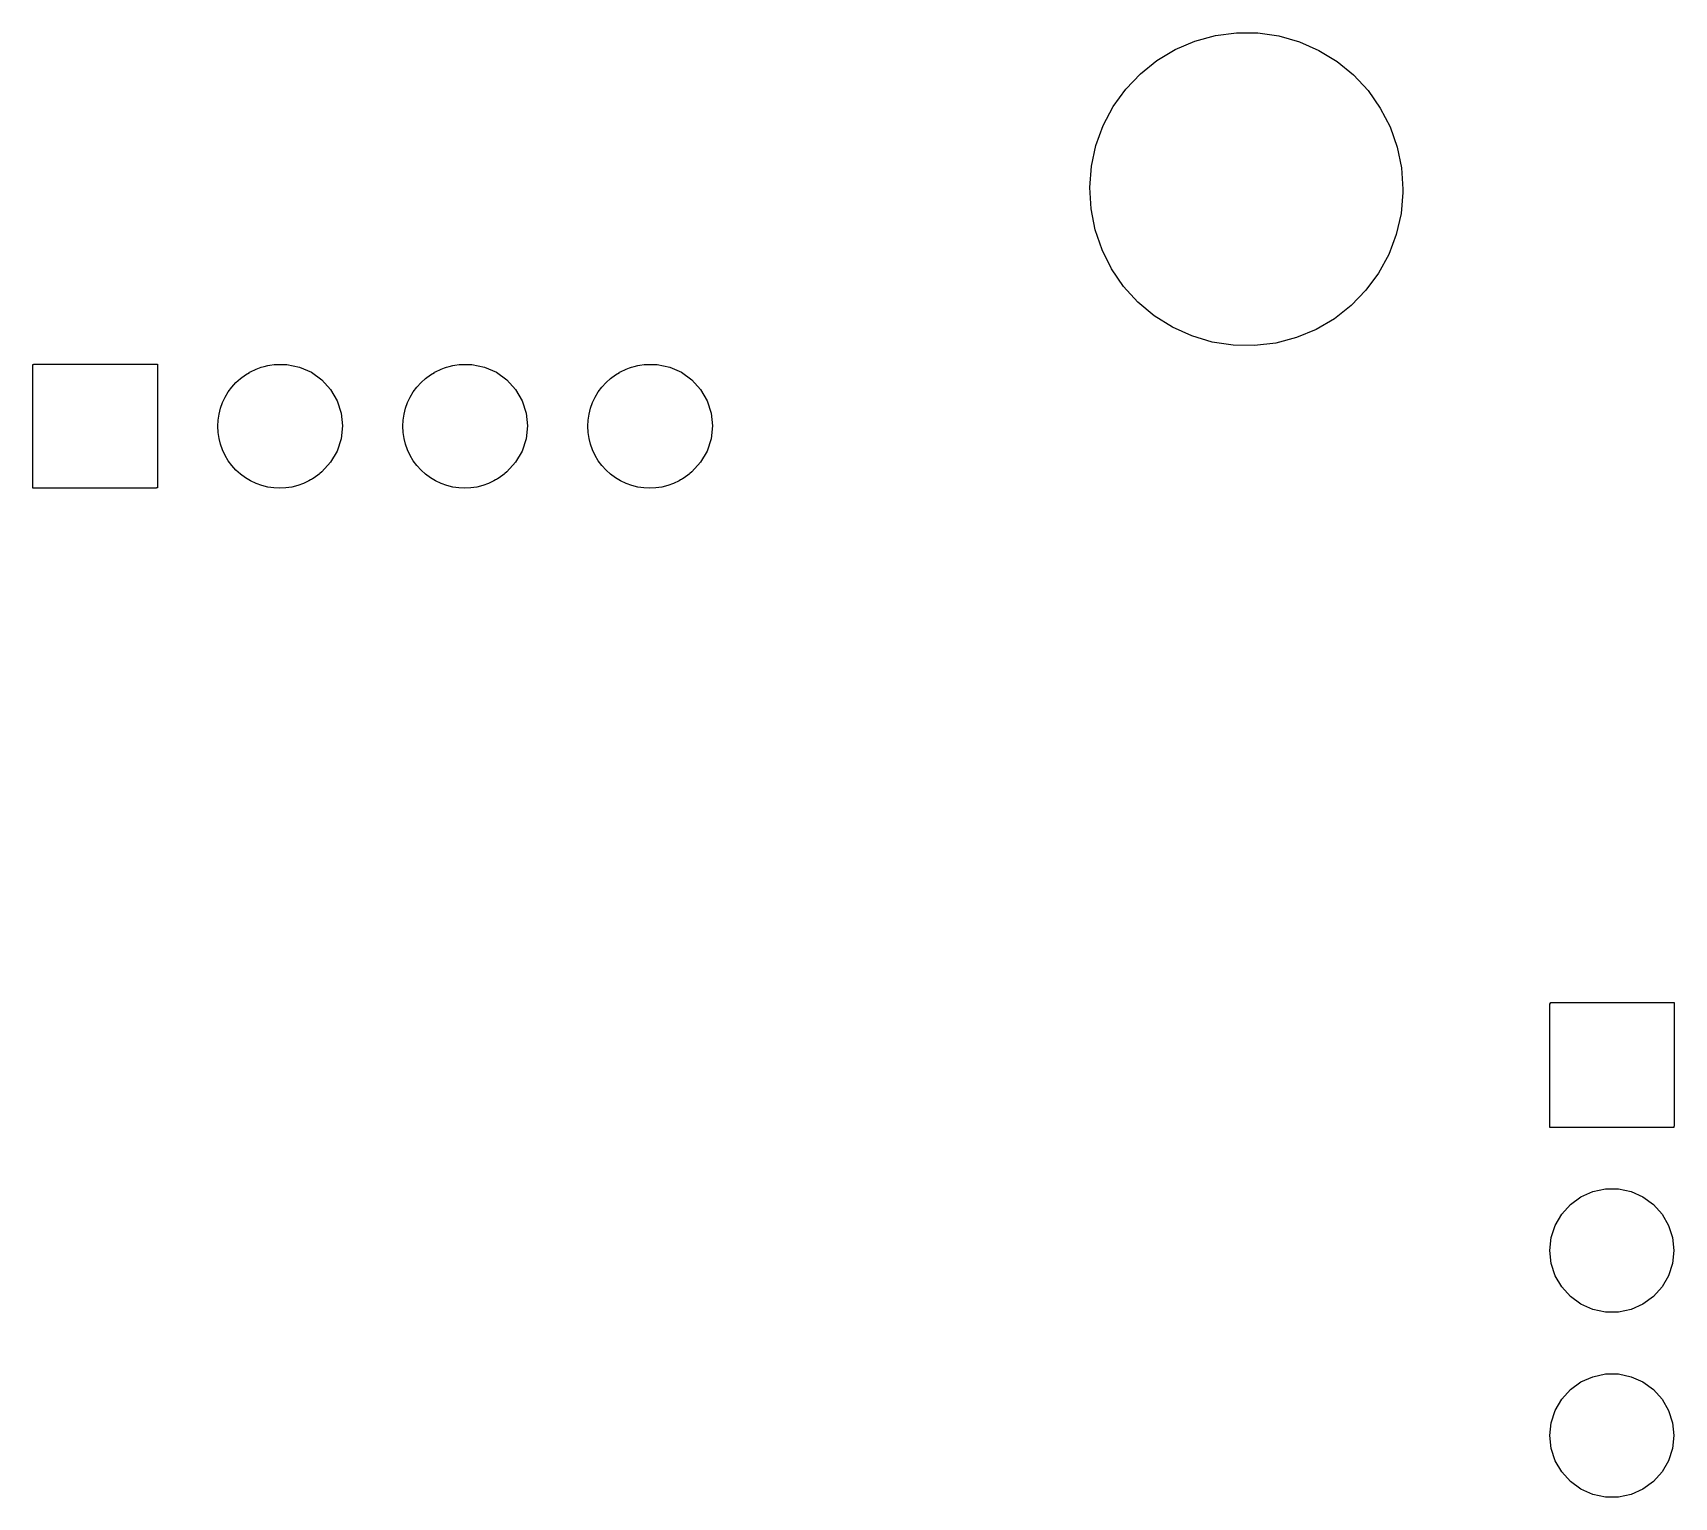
# Model space of a CAD drawing. Extents: x 118.7 to 162.7, y -127.5 to -81.6.
# Drawn here: x 140.19 to 162.72, y -101.7 to -81.6 of the extents above; entities that cross this region are included whole.
import ezdxf

# ---------------------------------------------------------------- set-up
doc = ezdxf.new("R2010")
doc.units = 0
doc.layers.add('BLACK', color=7, linetype='CONTINUOUS')

msp = doc.modelspace()

# ---------------------------------------------------------------- linework, layer by layer
at = {"layer": 'BLACK', "linetype": 'CONTINUOUS'}
for p, q in [((155.874, -81.8343), (156.143, -81.7196)), ((156.143, -81.7196), (156.425, -81.6424)), ((156.425, -81.6424), (156.715, -81.6042)), ((156.715, -81.6042), (157.007, -81.6058)), ((157.007, -81.6058), (157.297, -81.647)), ((157.297, -81.647), (157.578, -81.7271)), ((157.578, -81.7271), (157.846, -81.8447)), ((155.395, -82.1674), (155.623, -81.9845)), ((155.623, -81.9845), (155.874, -81.8343)), ((157.846, -81.8447), (158.095, -81.9975)), ((158.095, -81.9975), (158.322, -82.1827)), ((155.193, -82.3795), (155.395, -82.1674)), ((158.322, -82.1827), (158.521, -82.397)), ((155.023, -82.617), (155.193, -82.3795)), ((158.521, -82.397), (158.689, -82.6362)), ((154.886, -82.8755), (155.023, -82.617)), ((158.689, -82.6362), (158.823, -82.8961)), ((154.785, -83.1502), (154.886, -82.8755)), ((158.823, -82.8961), (158.921, -83.1718)), ((154.723, -83.4359), (154.785, -83.1502)), ((158.921, -83.1718), (158.98, -83.4582)), ((154.7, -83.7275), (154.723, -83.4359)), ((158.98, -83.4582), (159, -83.75)), ((154.717, -84.0195), (154.7, -83.7275)), ((159, -83.795), (158.974, -84.0863)), ((159, -83.75), (159, -83.795)), ((154.773, -84.3065), (154.717, -84.0195)), ((158.974, -84.0863), (158.908, -84.3714)), ((154.868, -84.5832), (154.773, -84.3065)), ((158.908, -84.3714), (158.805, -84.645)), ((154.999, -84.8444), (154.868, -84.5832)), ((158.805, -84.645), (158.665, -84.902)), ((155.165, -85.0855), (154.999, -84.8444)), ((158.665, -84.902), (158.492, -85.1377)), ((155.362, -85.3018), (155.165, -85.0855)), ((158.492, -85.1377), (158.289, -85.3478)), ((155.586, -85.4894), (155.362, -85.3018)), ((158.289, -85.3478), (158.058, -85.5282)), ((155.834, -85.6448), (155.586, -85.4894)), ((158.058, -85.5282), (157.806, -85.6758)), ((156.101, -85.7652), (155.834, -85.6448)), ((156.381, -85.8482), (156.101, -85.7652)), ((156.67, -85.8925), (156.381, -85.8482)), ((157.536, -85.7877), (157.253, -85.8619)), ((157.806, -85.6758), (157.536, -85.7877)), ((156.963, -85.8971), (156.67, -85.8925)), ((157.253, -85.8619), (156.963, -85.8971)), ((140.19, -87.855), (140.19, -86.155)), ((140.19, -86.155), (140.2, -86.155)), ((140.2, -86.155), (140.2, -86.15)), ((140.2, -86.15), (141.9, -86.15)), ((141.9, -86.15), (141.9, -87.85)), ((143.041, -86.3479), (143.108, -86.2982)), ((143.108, -86.2982), (143.164, -86.2643)), ((143.164, -86.2643), (143.165, -86.2639)), ((143.165, -86.2637), (143.179, -86.2554)), ((143.165, -86.2639), (143.165, -86.2637)), ((143.179, -86.2554), (143.255, -86.2197)), ((143.255, -86.2197), (143.303, -86.2024)), ((143.303, -86.2024), (143.327, -86.1916)), ((143.327, -86.1916), (143.366, -86.1833)), ((143.366, -86.1833), (143.414, -86.1713)), ((143.414, -86.1713), (143.442, -86.1671)), ((143.442, -86.1671), (143.501, -86.1547)), ((143.501, -86.1547), (143.679, -86.1547)), ((143.679, -86.1547), (143.853, -86.1916)), ((143.853, -86.1916), (144.015, -86.2639)), ((144.015, -86.2639), (144.159, -86.3683)), ((145.581, -86.3479), (145.648, -86.2982)), ((145.648, -86.2982), (145.704, -86.2643)), ((145.704, -86.2643), (145.705, -86.2639)), ((145.705, -86.2637), (145.719, -86.2554)), ((145.705, -86.2639), (145.705, -86.2637)), ((145.719, -86.2554), (145.795, -86.2197)), ((145.795, -86.2197), (145.843, -86.2024)), ((145.843, -86.2024), (145.867, -86.1916)), ((145.867, -86.1916), (145.906, -86.1833)), ((145.906, -86.1833), (145.954, -86.1713)), ((145.954, -86.1713), (145.982, -86.1671)), ((145.982, -86.1671), (146.041, -86.1547)), ((146.041, -86.1547), (146.219, -86.1547)), ((146.219, -86.1547), (146.393, -86.1916)), ((146.393, -86.1916), (146.555, -86.2639)), ((146.555, -86.2639), (146.699, -86.3683)), ((148.121, -86.3479), (148.188, -86.2982)), ((148.188, -86.2982), (148.244, -86.2643)), ((148.244, -86.2643), (148.245, -86.2639)), ((148.245, -86.2637), (148.259, -86.2554)), ((148.245, -86.2639), (148.245, -86.2637)), ((148.259, -86.2554), (148.335, -86.2197)), ((148.335, -86.2197), (148.383, -86.2024)), ((148.383, -86.2024), (148.407, -86.1916)), ((148.407, -86.1916), (148.446, -86.1833)), ((148.446, -86.1833), (148.494, -86.1713)), ((148.494, -86.1713), (148.522, -86.1671)), ((148.522, -86.1671), (148.581, -86.1547)), ((148.581, -86.1547), (148.759, -86.1547)), ((148.759, -86.1547), (148.933, -86.1916)), ((148.933, -86.1916), (149.095, -86.2639)), ((149.095, -86.2639), (149.239, -86.3683)), ((142.873, -86.5328), (142.923, -86.4658)), ((142.923, -86.4658), (142.979, -86.404)), ((142.979, -86.404), (143.041, -86.3479)), ((144.159, -86.3683), (144.278, -86.5004)), ((144.278, -86.5004), (144.367, -86.6543)), ((145.413, -86.5328), (145.463, -86.4658)), ((145.463, -86.4658), (145.519, -86.404)), ((145.519, -86.404), (145.581, -86.3479)), ((146.699, -86.3683), (146.818, -86.5004)), ((146.818, -86.5004), (146.907, -86.6543)), ((147.953, -86.5328), (148.003, -86.4658)), ((148.003, -86.4658), (148.059, -86.404)), ((148.059, -86.404), (148.121, -86.3479)), ((149.239, -86.3683), (149.358, -86.5004)), ((149.358, -86.5004), (149.447, -86.6543)), ((142.767, -86.7583), (142.795, -86.6797)), ((142.795, -86.6797), (142.83, -86.6043)), ((142.83, -86.6043), (142.873, -86.5328)), ((144.367, -86.6543), (144.421, -86.8233)), ((145.307, -86.7583), (145.335, -86.6797)), ((145.335, -86.6797), (145.37, -86.6043)), ((145.37, -86.6043), (145.413, -86.5328)), ((146.907, -86.6543), (146.961, -86.8233)), ((147.847, -86.7583), (147.875, -86.6797)), ((147.875, -86.6797), (147.91, -86.6043)), ((147.91, -86.6043), (147.953, -86.5328)), ((149.447, -86.6543), (149.501, -86.8233)), ((142.73, -87.005), (142.734, -86.9217)), ((142.734, -86.9217), (142.746, -86.8392)), ((142.746, -86.8392), (142.767, -86.7583)), ((144.421, -86.8233), (144.44, -87)), ((145.27, -87.005), (145.274, -86.9217)), ((145.274, -86.9217), (145.286, -86.8392)), ((145.286, -86.8392), (145.307, -86.7583)), ((146.961, -86.8233), (146.98, -87)), ((147.81, -87.005), (147.814, -86.9217)), ((147.814, -86.9217), (147.826, -86.8392)), ((147.826, -86.8392), (147.847, -86.7583)), ((149.501, -86.8233), (149.52, -87)), ((142.734, -87.0883), (142.73, -87.005)), ((142.746, -87.1708), (142.734, -87.0883)), ((142.767, -87.2517), (142.746, -87.1708)), ((144.421, -87.1767), (144.367, -87.3457)), ((144.44, -87), (144.421, -87.1767)), ((145.274, -87.0883), (145.27, -87.005)), ((145.286, -87.1708), (145.274, -87.0883)), ((145.307, -87.2517), (145.286, -87.1708)), ((146.961, -87.1767), (146.907, -87.3457)), ((146.98, -87), (146.961, -87.1767)), ((147.814, -87.0883), (147.81, -87.005)), ((147.826, -87.1708), (147.814, -87.0883)), ((147.847, -87.2517), (147.826, -87.1708)), ((149.501, -87.1767), (149.447, -87.3457)), ((149.52, -87), (149.501, -87.1767)), ((142.795, -87.3303), (142.767, -87.2517)), ((142.83, -87.4057), (142.795, -87.3303)), ((142.873, -87.4772), (142.83, -87.4057)), ((144.367, -87.3457), (144.278, -87.4996)), ((145.335, -87.3303), (145.307, -87.2517)), ((145.37, -87.4057), (145.335, -87.3303)), ((145.413, -87.4772), (145.37, -87.4057)), ((146.907, -87.3457), (146.818, -87.4996)), ((147.875, -87.3303), (147.847, -87.2517)), ((147.91, -87.4057), (147.875, -87.3303)), ((147.953, -87.4772), (147.91, -87.4057)), ((149.447, -87.3457), (149.358, -87.4996)), ((142.923, -87.5442), (142.873, -87.4772)), ((142.979, -87.606), (142.923, -87.5442)), ((143.041, -87.6621), (142.979, -87.606)), ((144.159, -87.6317), (144.128, -87.6537)), ((144.278, -87.4996), (144.159, -87.6317)), ((145.463, -87.5442), (145.413, -87.4772)), ((145.519, -87.606), (145.463, -87.5442)), ((145.581, -87.6621), (145.519, -87.606)), ((146.699, -87.6317), (146.668, -87.6537)), ((146.818, -87.4996), (146.699, -87.6317)), ((148.003, -87.5442), (147.953, -87.4772)), ((148.059, -87.606), (148.003, -87.5442)), ((148.121, -87.6621), (148.059, -87.606)), ((149.239, -87.6317), (149.208, -87.6537)), ((149.358, -87.4996), (149.239, -87.6317)), ((141.89, -87.855), (140.19, -87.855)), ((141.9, -87.85), (141.89, -87.85)), ((141.89, -87.85), (141.89, -87.855)), ((143.108, -87.7117), (143.041, -87.6621)), ((143.179, -87.7546), (143.108, -87.7117)), ((143.255, -87.7903), (143.179, -87.7546)), ((143.333, -87.8184), (143.255, -87.7903)), ((143.414, -87.8387), (143.333, -87.8184)), ((143.497, -87.8509), (143.414, -87.8387)), ((143.58, -87.855), (143.497, -87.8509)), ((143.663, -87.8509), (143.58, -87.855)), ((143.746, -87.8387), (143.663, -87.8509)), ((143.827, -87.8184), (143.746, -87.8387)), ((143.905, -87.7903), (143.827, -87.8184)), ((143.981, -87.7546), (143.905, -87.7903)), ((144.002, -87.7421), (143.981, -87.7546)), ((144.015, -87.7361), (144.002, -87.7421)), ((144.031, -87.7244), (144.015, -87.7361)), ((144.052, -87.7117), (144.031, -87.7244)), ((144.119, -87.6621), (144.052, -87.7117)), ((144.128, -87.6537), (144.119, -87.6621)), ((145.648, -87.7117), (145.581, -87.6621)), ((145.719, -87.7546), (145.648, -87.7117)), ((145.795, -87.7903), (145.719, -87.7546)), ((145.873, -87.8184), (145.795, -87.7903)), ((145.954, -87.8387), (145.873, -87.8184)), ((146.037, -87.8509), (145.954, -87.8387)), ((146.12, -87.855), (146.037, -87.8509)), ((146.203, -87.8509), (146.12, -87.855)), ((146.286, -87.8387), (146.203, -87.8509)), ((146.367, -87.8184), (146.286, -87.8387)), ((146.445, -87.7903), (146.367, -87.8184)), ((146.521, -87.7546), (146.445, -87.7903)), ((146.542, -87.7421), (146.521, -87.7546)), ((146.555, -87.7361), (146.542, -87.7421)), ((146.571, -87.7244), (146.555, -87.7361)), ((146.592, -87.7117), (146.571, -87.7244)), ((146.659, -87.6621), (146.592, -87.7117)), ((146.668, -87.6537), (146.659, -87.6621)), ((148.188, -87.7117), (148.121, -87.6621)), ((148.259, -87.7546), (148.188, -87.7117)), ((148.335, -87.7903), (148.259, -87.7546)), ((148.413, -87.8184), (148.335, -87.7903)), ((148.494, -87.8387), (148.413, -87.8184)), ((148.577, -87.8509), (148.494, -87.8387)), ((148.66, -87.855), (148.577, -87.8509)), ((148.743, -87.8509), (148.66, -87.855)), ((148.826, -87.8387), (148.743, -87.8509)), ((148.907, -87.8184), (148.826, -87.8387)), ((148.985, -87.7903), (148.907, -87.8184)), ((149.061, -87.7546), (148.985, -87.7903)), ((149.082, -87.7421), (149.061, -87.7546)), ((149.095, -87.7361), (149.082, -87.7421)), ((149.111, -87.7244), (149.095, -87.7361)), ((149.132, -87.7117), (149.111, -87.7244)), ((149.199, -87.6621), (149.132, -87.7117)), ((149.208, -87.6537), (149.199, -87.6621)), ((161.018, -96.6286), (161.018, -94.9286)), ((161.018, -94.9286), (161.023, -94.9286)), ((161.023, -94.9286), (161.023, -94.9136)), ((161.023, -94.9136), (162.723, -94.9136)), ((162.723, -94.9136), (162.723, -96.6136)), ((162.718, -96.6286), (161.018, -96.6286)), ((162.723, -96.6136), (162.718, -96.6136)), ((162.718, -96.6136), (162.718, -96.6286)), ((161.443, -97.5824), (161.605, -97.5102)), ((161.605, -97.5102), (161.779, -97.4732)), ((161.779, -97.4732), (161.957, -97.4732)), ((161.957, -97.4732), (162.131, -97.5102)), ((162.131, -97.5102), (162.293, -97.5824)), ((161.18, -97.819), (161.299, -97.6869)), ((161.299, -97.6869), (161.443, -97.5824)), ((162.293, -97.5824), (162.437, -97.6869)), ((162.437, -97.6869), (162.556, -97.819)), ((161.036, -98.1418), (161.091, -97.9728)), ((161.091, -97.9728), (161.18, -97.819)), ((162.556, -97.819), (162.644, -97.9728)), ((162.644, -97.9728), (162.699, -98.1418)), ((161.018, -98.3186), (161.036, -98.1418)), ((162.699, -98.1418), (162.718, -98.3186)), ((161.036, -98.4953), (161.018, -98.3186)), ((162.718, -98.3186), (162.699, -98.4953)), ((161.091, -98.6643), (161.036, -98.4953)), ((161.18, -98.8182), (161.091, -98.6643)), ((162.644, -98.6643), (162.556, -98.8182)), ((162.699, -98.4953), (162.644, -98.6643)), ((161.299, -98.9502), (161.18, -98.8182)), ((162.556, -98.8182), (162.437, -98.9502)), ((161.443, -99.0547), (161.299, -98.9502)), ((161.605, -99.127), (161.443, -99.0547)), ((161.779, -99.1639), (161.605, -99.127)), ((162.131, -99.127), (161.957, -99.1639)), ((162.293, -99.0547), (162.131, -99.127)), ((162.437, -98.9502), (162.293, -99.0547)), ((161.957, -99.1639), (161.779, -99.1639)), ((161.605, -100.05), (161.779, -100.013)), ((161.779, -100.013), (161.957, -100.013)), ((161.957, -100.013), (162.131, -100.05)), ((161.18, -100.359), (161.299, -100.227)), ((161.299, -100.227), (161.443, -100.122)), ((161.443, -100.122), (161.605, -100.05)), ((162.131, -100.05), (162.293, -100.122)), ((162.293, -100.122), (162.437, -100.227)), ((162.437, -100.227), (162.556, -100.359)), ((161.091, -100.513), (161.18, -100.359)), ((162.556, -100.359), (162.644, -100.513)), ((161.018, -100.859), (161.036, -100.682)), ((161.036, -100.682), (161.091, -100.513)), ((162.644, -100.513), (162.699, -100.682)), ((162.699, -100.682), (162.718, -100.859)), ((161.036, -101.035), (161.018, -100.859)), ((162.718, -100.859), (162.699, -101.035)), ((161.091, -101.204), (161.036, -101.035)), ((162.699, -101.035), (162.644, -101.204)), ((161.18, -101.358), (161.091, -101.204)), ((161.299, -101.49), (161.18, -101.358)), ((162.556, -101.358), (162.437, -101.49)), ((162.644, -101.204), (162.556, -101.358)), ((161.443, -101.595), (161.299, -101.49)), ((161.605, -101.667), (161.443, -101.595)), ((162.293, -101.595), (162.131, -101.667)), ((162.437, -101.49), (162.293, -101.595)), ((161.779, -101.704), (161.605, -101.667)), ((161.957, -101.704), (161.779, -101.704)), ((162.131, -101.667), (161.957, -101.704))]:
    msp.add_line(p, q, dxfattribs=at)

doc.saveas('drawing.dxf')
